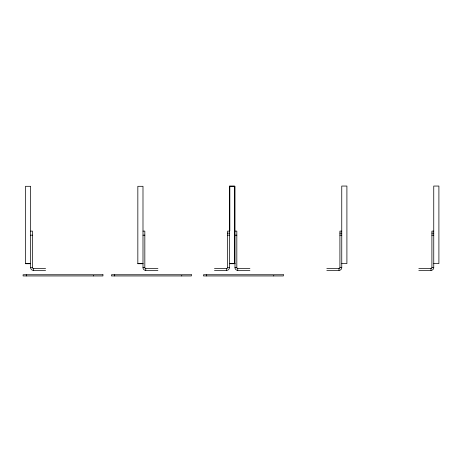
<?xml version="1.0" encoding="UTF-8"?>
<svg xmlns="http://www.w3.org/2000/svg" width="462" height="462" viewBox="0 0 462 462"><rect width="100%" height="100%" fill="white"/><g stroke="black" fill="none" stroke-linecap="round" stroke-linejoin="round"><path stroke-width="0.69" d="M30.648 231.115L32.49 231.115L32.49 267.625A0.924 0.924 0 0 0 33.414 268.549L33.414 270.391L45.588 270.391M142.989 231.115L144.831 231.115L144.831 267.625A0.924 0.924 0 0 0 145.755 268.549L145.755 270.391L157.923 270.391M229.412 231.115L227.57 231.115L227.57 267.625A0.924 0.924 0 0 1 226.646 268.549L226.646 270.391L214.478 270.391M234.985 231.115L236.827 231.115L236.827 267.625A0.924 0.924 0 0 0 237.751 268.549L237.751 270.391L249.919 270.391M341.753 231.115L339.911 231.115L339.911 267.625A0.924 0.924 0 0 1 338.987 268.549L338.987 270.391L326.813 270.391M433.749 231.115L431.901 231.115L431.901 267.625A0.924 0.924 0 0 1 430.982 268.549L430.982 270.391L418.809 270.391M227.57 233.143L229.412 233.143M339.911 233.143L341.753 233.143M431.901 233.143L433.749 233.143M30.648 235.175L32.49 235.175M142.989 235.175L144.831 235.175M227.57 235.175L229.412 235.175M234.985 235.175L236.827 235.175M339.911 235.175L341.753 235.175M431.901 235.175L433.749 235.175M25.497 263.404L30.648 263.404M137.838 263.404L142.989 263.404M234.985 263.404L229.833 263.404L229.833 263.727L234.985 263.727M229.412 263.571L234.563 263.571L234.563 186.053L229.412 186.053L229.412 267.625A2.766 2.766 0 0 1 226.646 270.391M341.753 263.571L346.904 263.571L346.904 186.053L341.753 186.053L341.753 267.625A2.766 2.766 0 0 1 338.987 270.391M433.749 263.571L438.9 263.571L438.9 186.053L433.749 186.053L433.749 267.625A2.766 2.766 0 0 1 430.982 270.391M30.648 263.727L25.497 263.727L25.497 186.302L30.648 186.302L30.648 267.625A2.766 2.766 0 0 0 33.414 270.391M142.989 263.727L137.838 263.727L137.838 186.302L142.989 186.302L142.989 267.625A2.766 2.766 0 0 0 145.755 270.391M30.648 267.625L32.49 267.625M142.989 267.625L144.831 267.625M227.57 267.625L229.412 267.625M229.833 230.763L229.833 186.302L234.985 186.302L234.985 267.625L236.827 267.625M339.911 267.625L341.753 267.625M431.901 267.625L433.749 267.625M33.414 268.549L45.588 268.549M145.755 268.549L157.923 268.549M214.478 268.549L226.646 268.549M237.751 268.549L249.919 268.549M326.813 268.549L338.987 268.549M418.809 268.549L430.982 268.549M273.752 275.543L273.752 275.947M206.676 274.746L206.676 275.947M181.757 275.543L181.757 275.947M114.68 274.746L114.68 275.947M93.37 275.543L93.37 275.947M26.294 274.746L26.294 275.947M237.751 270.391A2.766 2.766 0 0 1 234.985 267.625M102.951 274.746L23.1 274.746L23.1 275.947L102.951 275.947L102.951 274.746M191.337 274.746L111.486 274.746L111.486 275.947L191.337 275.947L191.337 274.746M283.333 274.746L203.482 274.746L203.482 275.947L283.333 275.947L283.333 274.746"/></g></svg>
